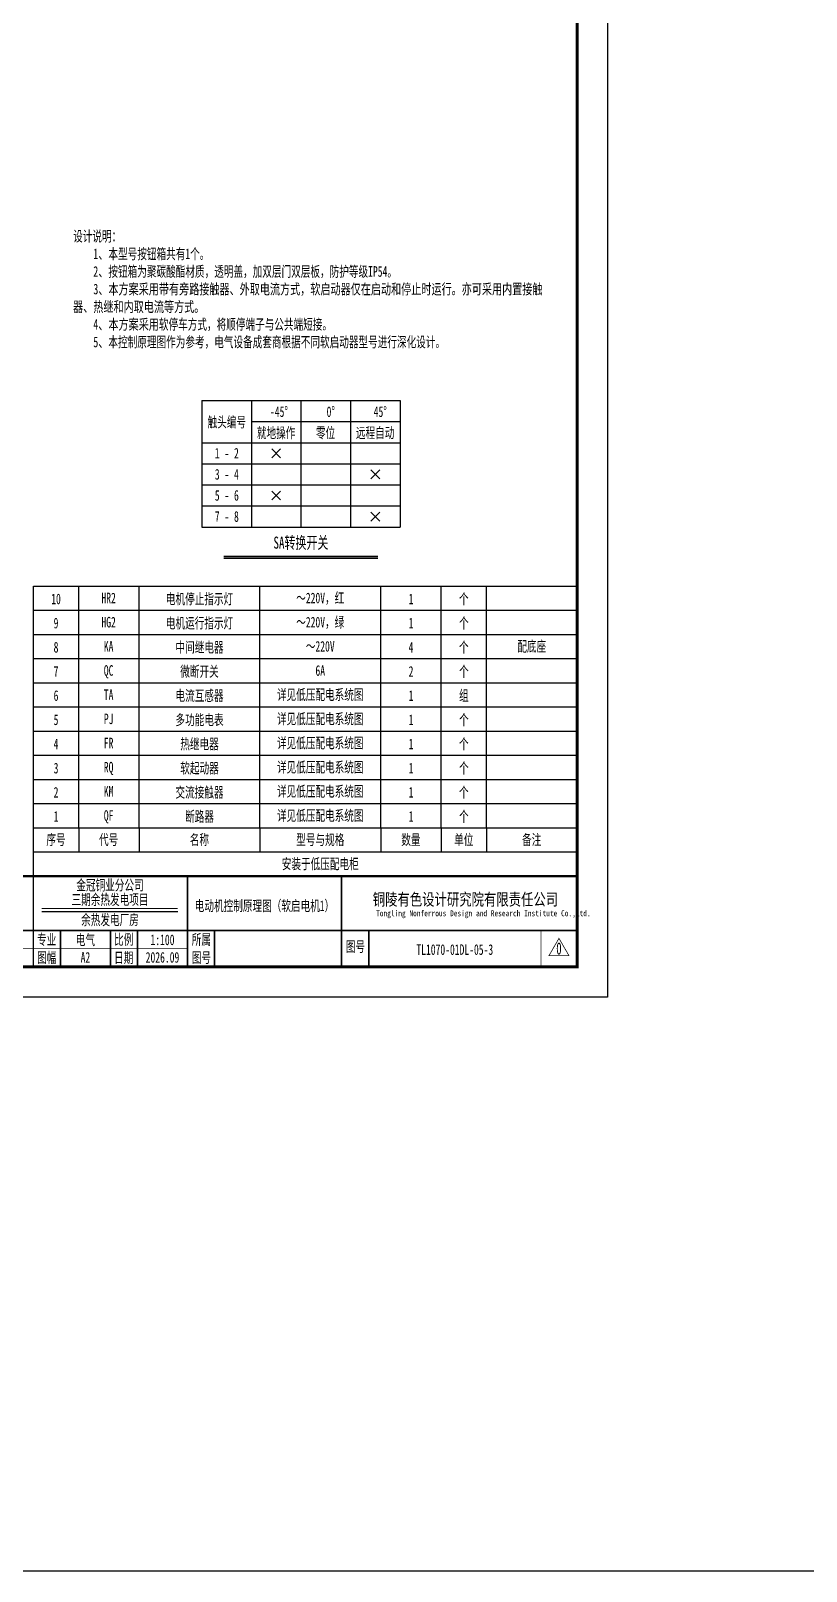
# Model space of a CAD drawing. Header units: millimetres. Extents: x -24326 to 675674, y 148048 to 606396.
# Drawn here: x 336288 to 361955, y 148048 to 199024 of the extents above; entities that cross this region are included whole.
import ezdxf
from ezdxf.enums import TextEntityAlignment as Align

# ---------------------------------------------------------------- set-up
doc = ezdxf.new("R2010")
doc.units = ezdxf.units.MM
for name, color, linetype, lineweight in [('CAXA0层', 7, 'Continuous', 25), ('SW', 8, 'Continuous', 20), ('TEXT', 4, 'Continuous', 0)]:
    doc.layers.add(name, color=color, linetype=linetype, lineweight=lineweight)
doc.layers.add('图框', color=7, linetype='Continuous')
doc.layers.add('照明平面设备层', color=1, linetype='Continuous')
doc.styles.add('HZ', font='simsun.ttf', dxfattribs={"width": 0.75})
doc.styles.add('标准', font='NSimSun.ttf', dxfattribs={"width": 0.667})

# ---------------------------------------------------------------- blocks, each defined once
blk = doc.blocks.new('3')
at = {"layer": 'TEXT', "color": 7, "lineweight": 25, "style": 'HZ', "width": 0.75}
for s, height, p in [('铜陵有色设计研究院有限责任公司', 400, (221501, 249018)), ('Tongling Nonferrous Design and Research Institute Co.,Ltd.', 200, (221613, 248659))]:
    blk.add_text(s, height=height, dxfattribs=at).set_placement(p)
blk = doc.blocks.new('铜陵有色图签02')
at = {"layer": '图框', "linetype": 'Continuous', "lineweight": 50}
for p, q in [((-38401, 3003), (-38401, 1)), ((-29100, 3001), (-29100, 0))]:
    blk.add_line(p, q, dxfattribs=at)
at = {"layer": '图框', "color": 7, "linetype": 'Continuous', "lineweight": 25}
for p, q in [((-36201, 3010), (-36201, 9)), ((-34701, 3010), (-34701, 9)), ((-33401, 3017), (-33401, 16)), ((-31901, 3017), (-31901, 16)), ((-30601, 3017), (-30601, 16)), ((-29100, 1201), (-37501, 1201))]:
    blk.add_line(p, q, dxfattribs=at)
at = {"layer": '图框', "color": 7, "linetype": 'Continuous', "lineweight": 35}
for p, q in [((-27300, 3001), (-27300, 1)), ((-21600, 1197), (-21600, -3)), ((-17100, 1200), (-17100, 0)), ((-15450, 0), (-15450, 1200)), ((-14550, 1200), (-14550, 0)), ((-12000, 1201), (-12000, 1)), ((-6900, 1202), (-6900, 2))]:
    blk.add_line(p, q, dxfattribs=at)
at = {"layer": '图框', "lineweight": 25}
blk.add_line((-17723, 1830), (-13223, 1830), dxfattribs=at)
at = {"layer": '图框', "lineweight": 70, "const_width": 70}
blk.add_lwpolyline([(-17980, 3001), (0, 3001), (-38401, 3001)], dxfattribs=at)
at = {"layer": '图框', "color": 7, "linetype": 'Continuous', "lineweight": 25, "const_width": 25}
for points in [[(-37501, 3000), (-37501, 0)], [(-25800, 3001), (-25800, 1)], [(-24300, 3001), (-24300, 1)], [(-23100, 2401), (-37501, 2401)], [(-23100, 1801), (-37501, 1801)], [(-23100, 1201), (-29100, 1201)], [(-12900, 600), (-18000, 600), (-37501, 600)], [(-602, 943), (-932, 371), (-272, 371), (-602, 943)]]:
    blk.add_lwpolyline(points, dxfattribs=at)
at = {"layer": '图框', "linetype": 'Continuous', "lineweight": 50, "const_width": 50}
for points in [[(-23100, 3001), (-23100, 1)], [(-18000, 3000), (-18000, 0)]]:
    blk.add_lwpolyline(points, dxfattribs=at)
at = {"layer": '图框', "lineweight": 50, "const_width": 50}
for points in [[(-12900, 3001), (-12900, 1)], [(-7800, 3001), (-7800, 1)], [(0, 3000), (0, 0)], [(-23100, 1200), (0, 1200)]]:
    blk.add_lwpolyline(points, dxfattribs=at)
at = {"layer": '图框', "lineweight": 25, "const_width": 35}
blk.add_lwpolyline([(-17723, 1930), (-13223, 1930)], dxfattribs=at)
at = {"layer": '图框', "color": 7, "linetype": 'Continuous', "lineweight": 35, "const_width": 25}
blk.add_lwpolyline([(-1200, 1201), (-1200, 0)], dxfattribs=at)
at = {"layer": '图框', "linetype": 'Continuous', "lineweight": 70, "const_width": 70}
blk.add_lwpolyline([(-38401, 1), (0, 0)], dxfattribs=at)
at = {"layer": '图框', "lineweight": 25}
blk.add_blockref('3', (-228268, -246986), dxfattribs=at)
at = {"layer": 'TEXT', "color": 7, "lineweight": 25, "style": '标准', "width": 0.667}
for s, height, p in [('总  图', 300, (-36862, 2555)), ('建  筑', 300, (-34062, 2562)), ('热  工', 300, (-31262, 2562)), ('项目负责人', 350, (-28197, 2541)), ('会', 300, (-37942, 2054)), ('冶  炼', 300, (-36862, 1955)), ('化  工', 300, (-34062, 1962)), ('给排水', 300, (-31262, 1962)), ('审  定', 350, (-28197, 1941)), ('签', 300, (-37942, 1404)), ('选  矿', 300, (-36862, 1355)), ('暖  通', 300, (-34062, 1362)), ('自  控', 300, (-31262, 1362)), ('审  核', 350, (-28197, 1341)), ('栏', 300, (-37942, 754)), ('采  矿', 300, (-36862, 754)), ('机  械', 300, (-34062, 761)), ('电  气', 300, (-31262, 761)), ('校  对', 350, (-28197, 741)), ('项目编号', 350, (-22343, 730)), ('专业', 350, (-17559, 730)), ('比例', 350, (-15009, 730)), ('所属', 350, (-12438, 730)), ('专  业', 300, (-36862, 170)), ('签  字', 300, (-35449, 170)), ('专  业', 300, (-34062, 177)), ('签  字', 300, (-32649, 177)), ('专  业', 300, (-31262, 177)), ('签  字', 300, (-29849, 177)), ('设  计', 350, (-28197, 139)), ('设计阶段', 350, (-22343, 130)), ('图幅', 350, (-17559, 130)), ('日期', 350, (-15009, 130)), ('图号', 350, (-12438, 130)), ('图号', 350, (-7339, 495))]:
    blk.add_text(s, height=height, dxfattribs=at).set_placement(p, align=Align.CENTER)

msp = doc.modelspace()

# ---------------------------------------------------------------- linework, layer by layer
at = {"color": 2, "linetype": 'ByBlock', "lineweight": -3, "ltscale": 100}
msp.add_line((675673.6, 148047.8), (-24326.4, 148047.8), dxfattribs=at)
at = {"layer": 'CAXA0层', "color": 2, "linetype": 'ByBlock', "lineweight": 40}
msp.add_line((342681.7, 181631.3), (347779.9, 181631.3), dxfattribs=at)
at = {"layer": 'CAXA0层', "color": 2, "linetype": 'ByBlock', "lineweight": 0}
msp.add_line((342681.7, 181565.9), (347779.9, 181565.9), dxfattribs=at)
at = {"layer": 'SW', "color": 7, "linetype": 'ByBlock', "lineweight": 25}
for p, q in [((341952, 186790), (348509.6, 186790)), ((341952, 186790), (341952, 182600.9)), ((343591.4, 186790), (343591.4, 182600.9)), ((345230.8, 186790), (345230.8, 182600.9)), ((346870.2, 186790), (346870.2, 182600.9)), ((348509.6, 186790), (348509.6, 182600.9)), ((343591.4, 186091.8), (348509.6, 186091.8)), ((341952, 185393.6), (348509.6, 185393.6)), ((344263, 185190.9), (344559.2, 184894.7)), ((344263, 184894.7), (344559.2, 185190.9)), ((341952, 184695.5), (348509.6, 184695.5)), ((347541.8, 184492.7), (347838, 184196.5)), ((347541.8, 184196.5), (347838, 184492.7)), ((341952, 183997.3), (348509.6, 183997.3)), ((344263, 183794.6), (344559.2, 183498.3)), ((344263, 183498.3), (344559.2, 183794.6)), ((341952, 183299.1), (348509.6, 183299.1)), ((347541.8, 183096.4), (347838, 182800.2)), ((347541.8, 182800.2), (347838, 183096.4)), ((341952, 182600.9), (348509.6, 182600.9)), ((341952, 182600.9), (348509.6, 182600.9)), ((341952, 182600.9), (348509.6, 182600.9)), ((336373.6, 180649.2), (337873.6, 180649.2)), ((336373.6, 179849.2), (336373.6, 180649.2)), ((337873.6, 180649.2), (339873.6, 180649.2)), ((337873.6, 179849.2), (337873.6, 180649.2)), ((339873.6, 180649.2), (343873.6, 180649.2)), ((339873.6, 179849.2), (339873.6, 180649.2)), ((343873.6, 180649.2), (347873.6, 180649.2)), ((343873.6, 179849.2), (343873.6, 180649.2)), ((347873.6, 180649.2), (349873.6, 180649.2)), ((347873.6, 179849.2), (347873.6, 180649.2)), ((349873.6, 180649.2), (351373.6, 180649.2)), ((349873.6, 179849.2), (349873.6, 180649.2)), ((351373.6, 180649.2), (354373.6, 180649.2)), ((351373.6, 179849.2), (351373.6, 180649.2)), ((336373.6, 179849.2), (337873.6, 179849.2)), ((336373.6, 179049.2), (336373.6, 179849.2)), ((337873.6, 179849.2), (339873.6, 179849.2)), ((337873.6, 179049.2), (337873.6, 179849.2)), ((339873.6, 179849.2), (343873.6, 179849.2)), ((339873.6, 179049.2), (339873.6, 179849.2)), ((343873.6, 179849.2), (347873.6, 179849.2)), ((343873.6, 179049.2), (343873.6, 179849.2)), ((347873.6, 179849.2), (349873.6, 179849.2)), ((347873.6, 179049.2), (347873.6, 179849.2)), ((349873.6, 179849.2), (351373.6, 179849.2)), ((349873.6, 179049.2), (349873.6, 179849.2)), ((351373.6, 179849.2), (354373.6, 179849.2)), ((351373.6, 179049.2), (351373.6, 179849.2)), ((336373.6, 179049.2), (337873.6, 179049.2)), ((336373.6, 178249.2), (336373.6, 179049.2)), ((337873.6, 179049.2), (339873.6, 179049.2)), ((337873.6, 178249.2), (337873.6, 179049.2)), ((339873.6, 179049.2), (343873.6, 179049.2)), ((339873.6, 178249.2), (339873.6, 179049.2)), ((343873.6, 179049.2), (347873.6, 179049.2)), ((343873.6, 178249.2), (343873.6, 179049.2)), ((347873.6, 179049.2), (349873.6, 179049.2)), ((347873.6, 178249.2), (347873.6, 179049.2)), ((349873.6, 179049.2), (351373.6, 179049.2)), ((349873.6, 178249.2), (349873.6, 179049.2)), ((351373.6, 179049.2), (354373.6, 179049.2)), ((351373.6, 178249.2), (351373.6, 179049.2)), ((336373.6, 178249.2), (337873.6, 178249.2)), ((336373.6, 177449.2), (336373.6, 178249.2)), ((337873.6, 178249.2), (339873.6, 178249.2)), ((337873.6, 177449.2), (337873.6, 178249.2)), ((339873.6, 178249.2), (343873.6, 178249.2)), ((339873.6, 177449.2), (339873.6, 178249.2)), ((343873.6, 178249.2), (347873.6, 178249.2)), ((343873.6, 177449.2), (343873.6, 178249.2)), ((347873.6, 178249.2), (349873.6, 178249.2)), ((347873.6, 177449.2), (347873.6, 178249.2)), ((349873.6, 178249.2), (351373.6, 178249.2)), ((349873.6, 177449.2), (349873.6, 178249.2)), ((351373.6, 178249.2), (354373.6, 178249.2)), ((351373.6, 177449.2), (351373.6, 178249.2)), ((336373.6, 177449.2), (337873.6, 177449.2)), ((336373.6, 176649.2), (336373.6, 177449.2)), ((337873.6, 177449.2), (339873.6, 177449.2)), ((337873.6, 176649.2), (337873.6, 177449.2)), ((339873.6, 177449.2), (343873.6, 177449.2)), ((339873.6, 176649.2), (339873.6, 177449.2)), ((343873.6, 177449.2), (347873.6, 177449.2)), ((343873.6, 176649.2), (343873.6, 177449.2)), ((347873.6, 177449.2), (349873.6, 177449.2)), ((347873.6, 176649.2), (347873.6, 177449.2)), ((349873.6, 177449.2), (351373.6, 177449.2)), ((349873.6, 176649.2), (349873.6, 177449.2)), ((351373.6, 177449.2), (354373.6, 177449.2)), ((351373.6, 176649.2), (351373.6, 177449.2)), ((336373.6, 176649.2), (337873.6, 176649.2)), ((336373.6, 175849.2), (336373.6, 176649.2)), ((337873.6, 176649.2), (339873.6, 176649.2)), ((337873.6, 175849.2), (337873.6, 176649.2)), ((339873.6, 176649.2), (343873.6, 176649.2)), ((339873.6, 175849.2), (339873.6, 176649.2)), ((343873.6, 176649.2), (347873.6, 176649.2)), ((343873.6, 175849.2), (343873.6, 176649.2)), ((347873.6, 176649.2), (349873.6, 176649.2)), ((347873.6, 175849.2), (347873.6, 176649.2)), ((349873.6, 176649.2), (351373.6, 176649.2)), ((349873.6, 175849.2), (349873.6, 176649.2)), ((351373.6, 176649.2), (354373.6, 176649.2)), ((351373.6, 175849.2), (351373.6, 176649.2)), ((336373.6, 175849.2), (337873.6, 175849.2)), ((336373.6, 175049.2), (336373.6, 175849.2)), ((337873.6, 175849.2), (339873.6, 175849.2)), ((337873.6, 175049.2), (337873.6, 175849.2)), ((339873.6, 175849.2), (343873.6, 175849.2)), ((339873.6, 175049.2), (339873.6, 175849.2)), ((343873.6, 175849.2), (347873.6, 175849.2)), ((343873.6, 175049.2), (343873.6, 175849.2)), ((347873.6, 175849.2), (349873.6, 175849.2)), ((347873.6, 175049.2), (347873.6, 175849.2)), ((349873.6, 175849.2), (351373.6, 175849.2)), ((349873.6, 175049.2), (349873.6, 175849.2)), ((351373.6, 175849.2), (354373.6, 175849.2)), ((351373.6, 175049.2), (351373.6, 175849.2)), ((336373.6, 175049.2), (337873.6, 175049.2)), ((336373.6, 174249.2), (336373.6, 175049.2)), ((337873.6, 175049.2), (339873.6, 175049.2)), ((337873.6, 174249.2), (337873.6, 175049.2)), ((339873.6, 175049.2), (343873.6, 175049.2)), ((339873.6, 174249.2), (339873.6, 175049.2)), ((343873.6, 175049.2), (347873.6, 175049.2)), ((343873.6, 174249.2), (343873.6, 175049.2)), ((347873.6, 175049.2), (349873.6, 175049.2)), ((347873.6, 174249.2), (347873.6, 175049.2)), ((349873.6, 175049.2), (351373.6, 175049.2)), ((349873.6, 174249.2), (349873.6, 175049.2)), ((351373.6, 175049.2), (354373.6, 175049.2)), ((351373.6, 174249.2), (351373.6, 175049.2)), ((336373.6, 174249.2), (337873.6, 174249.2)), ((336373.6, 173449.2), (336373.6, 174249.2)), ((337873.6, 174249.2), (339873.6, 174249.2)), ((337873.6, 173449.2), (337873.6, 174249.2)), ((339873.6, 174249.2), (343873.6, 174249.2)), ((339873.6, 173449.2), (339873.6, 174249.2)), ((343873.6, 174249.2), (347873.6, 174249.2)), ((343873.6, 173449.2), (343873.6, 174249.2)), ((347873.6, 174249.2), (349873.6, 174249.2)), ((347873.6, 173449.2), (347873.6, 174249.2)), ((349873.6, 174249.2), (351373.6, 174249.2)), ((349873.6, 173449.2), (349873.6, 174249.2)), ((351373.6, 174249.2), (354373.6, 174249.2)), ((351373.6, 173449.2), (351373.6, 174249.2)), ((336373.6, 173449.2), (337873.6, 173449.2)), ((336373.6, 172649.2), (336373.6, 173449.2)), ((337873.6, 173449.2), (339873.6, 173449.2)), ((337873.6, 172649.2), (337873.6, 173449.2)), ((339873.6, 173449.2), (343873.6, 173449.2)), ((339873.6, 172649.2), (339873.6, 173449.2)), ((343873.6, 173449.2), (347873.6, 173449.2)), ((343873.6, 172649.2), (343873.6, 173449.2)), ((347873.6, 173449.2), (349873.6, 173449.2)), ((347873.6, 172649.2), (347873.6, 173449.2)), ((349873.6, 173449.2), (351373.6, 173449.2)), ((349873.6, 172649.2), (349873.6, 173449.2)), ((351373.6, 173449.2), (354373.6, 173449.2)), ((351373.6, 172649.2), (351373.6, 173449.2)), ((336373.6, 171849.2), (336373.6, 172649.2)), ((336373.6, 172649.2), (354373.6, 172649.2)), ((337873.6, 172649.2), (337873.6, 171849.2)), ((339873.6, 172649.2), (339873.6, 171849.2)), ((343873.6, 172649.2), (343873.6, 171849.2)), ((347873.6, 172649.2), (347873.6, 171849.2)), ((349873.6, 172649.2), (349873.6, 171849.2)), ((351373.6, 172649.2), (351373.6, 171849.2)), ((336373.6, 171849.2), (354373.6, 171849.2)), ((336373.6, 171049.2), (336373.6, 171849.2))]:
    msp.add_line(p, q, dxfattribs=at)
at = {"layer": '图框', "linetype": 'Continuous', "lineweight": 100, "const_width": 100}
msp.add_lwpolyline([(298473.6, 168047.8), (354373.6, 168047.8), (354373.6, 208047.8), (298473.6, 208047.8)], close=True, dxfattribs=at)
at = {"layer": '照明平面设备层', "color": 0, "lineweight": -3, "ltscale": 100}
msp.add_lwpolyline([(295973.6, 209047.8), (355373.6, 209047.8), (355373.6, 167047.8), (295973.6, 167047.8)], close=True, dxfattribs=at)

# ---------------------------------------------------------------- block references
at = {"layer": '图框', "lineweight": 25}
msp.add_blockref('铜陵有色图签02', (354373.6, 168047.8), dxfattribs=at)

# ---------------------------------------------------------------- texts
at = {"layer": 'SW', "color": 7, "linetype": 'ByBlock', "lineweight": 25, "style": '标准', "width": 0.667}
for s, p in [('-45°', (344503.5, 186246.1)), ('0°', (346218.1, 186246.1)), ('45°', (347856.8, 186246.1)), ('触头编号', (342777.3, 185900.4)), ('就地操作', (344407.4, 185547.9)), ('零位', (346046.8, 185547.9)), ('远程自动', (347686.2, 185547.9)), ('1 - 2', (342777.3, 184871.1)), ('3 - 4', (342777.3, 184172.9)), ('5 - 6', (342777.3, 183474.8)), ('7 - 8', (342777.3, 182776.6)), ('～220V，红', (345869.7, 180080.1)), ('10', (337123.6, 180049.2)), ('HR2', (338864.7, 180080.1)), ('电机停止指示灯', (341873.6, 180049.2)), ('1', (348873.6, 180049.2)), ('个', (350623.6, 180049.2)), ('9', (337123.6, 179249.2)), ('HG2', (338864.7, 179280.1)), ('电机运行指示灯', (341873.6, 179249.2)), ('～220V，绿', (345869.7, 179280.1)), ('1', (348873.6, 179249.2)), ('个', (350623.6, 179249.2)), ('8', (337123.6, 178449.2)), ('KA', (338864.7, 178480.1)), ('中间继电器', (341873.6, 178449.2)), ('～220V', (345869.7, 178480.1)), ('4', (348873.6, 178449.2)), ('个', (350623.6, 178449.2)), ('配底座', (352869.7, 178480.1)), ('7', (337123.6, 177649.2)), ('QC', (338864.7, 177680.1)), ('微断开关', (341873.6, 177649.2)), ('6A', (345869.7, 177680.1)), ('2', (348873.6, 177649.2)), ('个', (350623.6, 177649.2)), ('6', (337123.6, 176849.2)), ('TA', (338864.7, 176880.1)), ('电流互感器', (341873.6, 176849.2)), ('详见低压配电系统图', (345869.7, 176880.1)), ('1', (348873.6, 176849.2)), ('组', (350623.6, 176849.2)), ('5', (337123.6, 176049.2)), ('PJ', (338864.7, 176080.1)), ('多功能电表', (341873.6, 176049.2)), ('详见低压配电系统图', (345869.7, 176080.1)), ('1', (348873.6, 176049.2)), ('个', (350623.6, 176049.2)), ('4', (337123.6, 175249.2)), ('FR', (338864.7, 175280.1)), ('热继电器', (341873.6, 175249.2)), ('详见低压配电系统图', (345869.7, 175280.1)), ('1', (348873.6, 175249.2)), ('个', (350623.6, 175249.2)), ('软起动器', (341873.6, 174449.2)), ('详见低压配电系统图', (345869.7, 174480.1)), ('个', (350623.6, 174449.2)), ('3', (337123.6, 174449.2)), ('RQ', (338864.7, 174480.1)), ('1', (348873.6, 174449.2)), ('2', (337123.6, 173649.2)), ('KM', (338864.7, 173680.1)), ('交流接触器', (341873.6, 173649.2)), ('详见低压配电系统图', (345869.7, 173680.1)), ('1', (348873.6, 173649.2)), ('个', (350623.6, 173649.2)), ('1', (337123.6, 172849.2)), ('QF', (338864.7, 172880.1)), ('断路器', (341873.6, 172849.2)), ('详见低压配电系统图', (345869.7, 172880.1)), ('1', (348873.6, 172849.2)), ('个', (350623.6, 172849.2)), ('序号', (337121.7, 172080.1)), ('代号', (338864.7, 172080.1)), ('名称', (341869.7, 172080.1)), ('型号与规格', (345869.7, 172080.1)), ('数量', (348869.7, 172080.1)), ('单位', (350619.7, 172080.1)), ('备注', (352869.7, 172080.1)), ('安装于低压配电柜', (345869.7, 171280.1))]:
    msp.add_text(s, height=350, dxfattribs=at).set_placement(p, align=Align.CENTER)
at = {"layer": 'SW', "color": 2, "linetype": 'ByBlock', "lineweight": 25, "style": '标准', "width": 0.667}
msp.add_text('SA转换开关', height=400, dxfattribs=at).set_placement((345230.6, 181886.4), align=Align.CENTER)
at = {"layer": 'SW', "color": 4, "linetype": 'Continuous', "lineweight": 25, "style": '标准', "width": 0.667}
for s, height, p in [('金冠铜业分公司', 350, (338910.4, 170576.7)), ('三期余热发电项目', 350, (338910.4, 170098.6)), ('电动机控制原理图（软启电机1）', 350, (344024.5, 169894.7)), ('余热发电厂房', 350, (338910.4, 169430.3)), ('电气', 350, (338097.8, 168767.5)), ('1:100', 350, (340647.8, 168767.5)), ('TL1070-01DL-05-3', 350, (350322.9, 168444.3)), ('0', 400, (353771.4, 168455.8)), ('A2', 350, (338097.8, 168187.8)), ('2026.09', 350, (340647.8, 168187.8))]:
    msp.add_text(s, height=height, dxfattribs=at).set_placement(p, align=Align.CENTER)
at = {"layer": 'SW', "color": 0, "linetype": 'ByBlock', "lineweight": 25, "insert": (337689.6, 192402.7), "char_height": 350, "width": 15662.183, "attachment_point": 1, "style": '标准'}
msp.add_mtext('设计说明：\\P{\\W0.7;    1、\\W0.667;\\C7;本型号按钮箱共有1个。\\P\\W0.7;\\C0;    2、\\W0.667;\\C7;按钮箱为聚碳酸酯材质，透明盖，加双层门双层板，防护等级IP54。\\W0.7;\\C0;\\P    3、本方案采用带有旁路接触器、外取电流方式，软启动器仅在启动和停止时运行。亦可采用内置接触器、热继和内取电流等方式。\\P    4、本方案采用\\W0.667;\\C7;软停车方式，将顺停端子与公共端短接。\\P\\W0.7;\\C0;    5、\\W0.667;\\C7;本控制原理图作为参考，电气设备成套商根据不同软启动器型号进行深化设计。}', dxfattribs=at)

doc.saveas('drawing.dxf')
